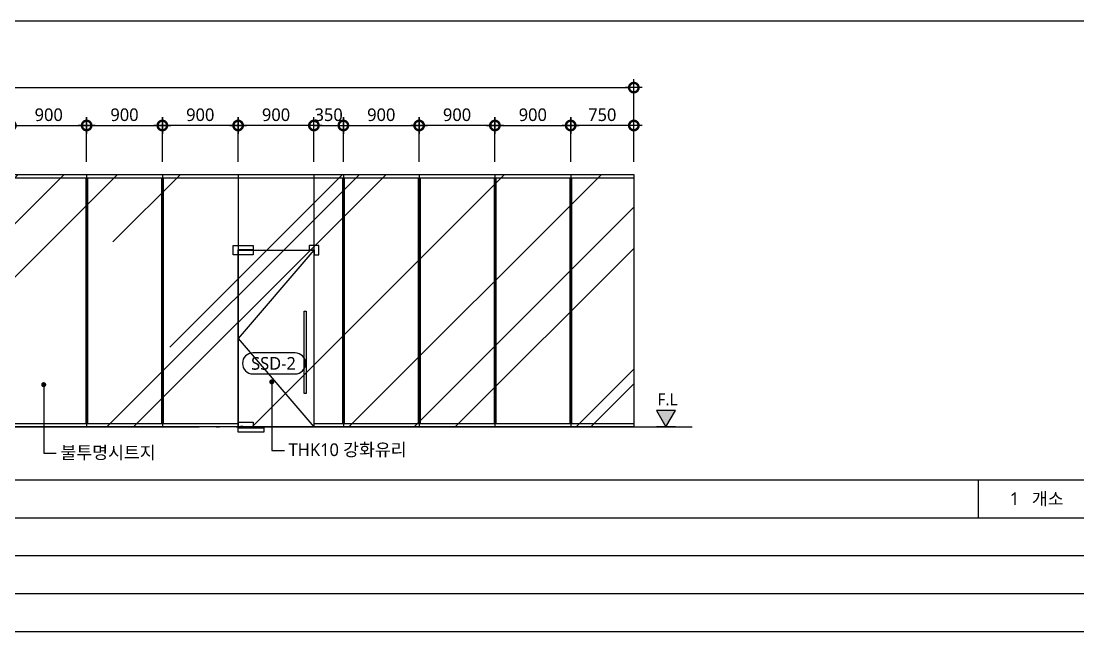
# Model space of a CAD drawing. Header units: millimetres. Extents: x -3 to 459584, y -660938 to -11738.
# Drawn here: x 63777 to 76397, y -145984 to -138734 of the extents above; entities that cross this region are included whole.
import ezdxf
from ezdxf import colors
from ezdxf.entities.mleader import LeaderData, LeaderLine
from ezdxf.enums import TextEntityAlignment as Align
from ezdxf.math import Vec2, Vec3

# ---------------------------------------------------------------- set-up
doc = ezdxf.new("R2010")
doc.units = ezdxf.units.MM
doc.header["$LTSCALE"] = 200
for name, pattern in [('CEN-GAUN', [32.2, 30, -1, 0.2, -1]), ('CENTERX2', [4, 2.5, -0.5, 0.5, -0.5]), ('H1', [1, 0.5, -0.5])]:
    doc.linetypes.add(name, pattern=pattern)
doc.layers.get('DEFPOINTS').update_dxf_attribs({"color": 137})
for name, color, linetype in [('0.KSC-DIM', 5, 'Continuous'), ('0.KSC-DOOR', 4, 'Continuous'), ('4ELE', 4, 'Continuous'), ('A-ELEV-PCN4', 4, 'Continuous'), ('A-ELEV-PCN5', 5, 'Continuous'), ('A-ELEV-PCN9', 9, 'Continuous'), ('A-PATT', 252, 'Continuous'), ('A-TAG-2', 4, 'Continuous'), ('A-wall-유리파티션', 5, 'Continuous'), ('CEN', 1, 'CEN-GAUN'), ('DIM', 7, 'Continuous'), ('ELE6', 6, 'Continuous'), ('SYM', 6, 'Continuous'), ('TAG', 6, 'Continuous'), ('TAR-LEVEL', 6, 'Continuous'), ('TEX', 3, 'Continuous')]:
    doc.layers.add(name, color=color, linetype=linetype)
doc.styles.add('ARIAL', font='malgun.ttf')
doc.styles.add('S1', font='malgun.ttf')
doc.styles.add('돋움', font='malgun.ttf')
doc.styles.add('스타일1', font='malgun.ttf')
doc.dimstyles.new('CJA-50', dxfattribs={"dimscale": 50, "dimtxt": 3, "dimasz": 1, "dimexe": 2, "dimexo": 3, "dimgap": 1, "dimtad": 1, "dimdec": 0, "dimzin": 1, "dimdsep": 46, "dimlunit": 6, "dimtxsty": 'S1', "dimblk": 'GAUN-DOT', "dimcen": -2, "dimdle": 2, "dimclrd": 256, "dimclre": 256, "dimclrt": 3, "dimadec": 0, "dimazin": 0, "dimtfac": 1, "dimtdec": 0, "dimtix": 1, "dimtmove": 2, "dimatfit": 3, "dimldrblk": 'DOTSMALL', "dimfxl": 1, "dimtolj": 1, "dimtzin": 1, "dimarcsym": 0})

# ---------------------------------------------------------------- blocks, each defined once
blk = doc.blocks.new('단면레벨-1')
at = {"layer": 'TAG'}
blk.add_hatch(color=256, dxfattribs=at).paths.add_polyline_path([(0, 0), (2.27, 3.93), (-2.27, 3.93)])
for p, q in [((-2.27, 3.93), (0, 0)), ((2.27, 3.93), (-2.27, 3.93)), ((0, 0), (2.27, 3.93)), ((2.27, 0), (-2.27, 0))]:
    blk.add_line(p, q, dxfattribs=at)
at = {"layer": 'TAG', "color": 3, "style": '돋움'}
blk.add_attdef('GL.+1500', text='', height=2.81, dxfattribs=at).set_placement((0.37, 6.53), align=Align.MIDDLE)
blk = doc.blocks.new('GAUN-DOT')
at = {"linetype": 'ByBlock'}
for p, q in [((2, 0), (-2, 0)), ((0, -2), (0, 2))]:
    blk.add_line(p, q, dxfattribs=at)
at = {"const_width": 2.25}
blk.add_lwpolyline([(0, 0.28125, 1), (0, -0.28125, 1)], format="xyb", close=True, dxfattribs=at)
blk = doc.blocks.new('*D274')
at = {"layer": 'DEFPOINTS', "color": 0, "transparency": 16777216}
for p in [(71053, -139522), (47753, -140552), (71053, -140552)]:
    blk.add_point(p, dxfattribs=at)
at = {"layer": 'DIM', "lineweight": -2, "transparency": 16777216}
for p, q in [((47753, -140402), (47753, -139422)), ((71053, -140402), (71053, -139422)), ((47803, -139522), (71003, -139522))]:
    blk.add_line(p, q, dxfattribs=at)
at = {"layer": 'DIM', "lineweight": -2, "transparency": 16777216, "xscale": 50, "yscale": 50, "zscale": 50, "rotation": 180}
blk.add_blockref('GAUN-DOT', (47753, -139522), dxfattribs=at)
at = {"layer": 'DIM', "lineweight": -2, "transparency": 16777216, "xscale": 50, "yscale": 50, "zscale": 50}
blk.add_blockref('GAUN-DOT', (71053, -139522), dxfattribs=at)
at = {"layer": 'DIM', "color": 3, "transparency": 16777216, "insert": (59578, -139382), "char_height": 150, "attachment_point": 5, "style": 'S1'}
blk.add_mtext('\\A1;23,300', dxfattribs=at)
blk = doc.blocks.new('_DotSmall')
at = {"color": 0, "linetype": 'ByBlock', "const_width": 0.5}
blk.add_lwpolyline([(-0.0625, 0, 1), (0.0625, 0, 1)], format="xyb", close=True, dxfattribs=at)
blk = doc.blocks.new('*D275')
at = {"layer": 'DEFPOINTS', "color": 0, "transparency": 16777216}
for p in [(66353, -139972), (66353, -140552), (67253, -140552)]:
    blk.add_point(p, dxfattribs=at)
at = {"layer": 'DIM', "lineweight": -2, "transparency": 16777216}
for p, q in [((66353, -140402), (66353, -139872)), ((67253, -140402), (67253, -139872)), ((67203, -139972), (66403, -139972))]:
    blk.add_line(p, q, dxfattribs=at)
at = {"layer": 'DIM', "lineweight": -2, "transparency": 16777216, "xscale": 50, "yscale": 50, "zscale": 50, "rotation": 180}
blk.add_blockref('GAUN-DOT', (66353, -139972), dxfattribs=at)
at = {"layer": 'DIM', "lineweight": -2, "transparency": 16777216, "xscale": 50, "yscale": 50, "zscale": 50}
blk.add_blockref('GAUN-DOT', (67253, -139972), dxfattribs=at)
at = {"layer": 'DIM', "color": 3, "transparency": 16777216, "insert": (66803, -139845), "char_height": 150, "attachment_point": 5, "style": 'S1'}
blk.add_mtext('\\A1;900', dxfattribs=at)
blk = doc.blocks.new('*D276')
at = {"layer": 'DEFPOINTS', "color": 0, "transparency": 16777216}
for p in [(67603, -139972), (67253, -140552), (67603, -140552)]:
    blk.add_point(p, dxfattribs=at)
at = {"layer": 'DIM', "lineweight": -2, "transparency": 16777216}
for p, q in [((67253, -140402), (67253, -139872)), ((67603, -140402), (67603, -139872)), ((67203, -139972), (67153, -139972)), ((67253, -139972), (67603, -139972)), ((67653, -139972), (67703, -139972))]:
    blk.add_line(p, q, dxfattribs=at)
at = {"layer": 'DIM', "lineweight": -2, "transparency": 16777216, "xscale": 50, "yscale": 50, "zscale": 50}
blk.add_blockref('GAUN-DOT', (67253, -139972), dxfattribs=at)
at = {"layer": 'DIM', "lineweight": -2, "transparency": 16777216, "xscale": 50, "yscale": 50, "zscale": 50, "rotation": 180}
blk.add_blockref('GAUN-DOT', (67603, -139972), dxfattribs=at)
at = {"layer": 'DIM', "color": 3, "transparency": 16777216, "insert": (67428, -139845), "char_height": 150, "attachment_point": 5, "style": 'S1'}
blk.add_mtext('\\A1;350', dxfattribs=at)
blk = doc.blocks.new('*D277')
at = {"layer": 'DEFPOINTS', "color": 0, "transparency": 16777216}
for p in [(68503, -139972), (67603, -140552), (68503, -140552)]:
    blk.add_point(p, dxfattribs=at)
at = {"layer": 'DIM', "lineweight": -2, "transparency": 16777216}
for p, q in [((67603, -140402), (67603, -139872)), ((68503, -140402), (68503, -139872)), ((67653, -139972), (68453, -139972))]:
    blk.add_line(p, q, dxfattribs=at)
at = {"layer": 'DIM', "lineweight": -2, "transparency": 16777216, "xscale": 50, "yscale": 50, "zscale": 50, "rotation": 180}
blk.add_blockref('GAUN-DOT', (67603, -139972), dxfattribs=at)
at = {"layer": 'DIM', "lineweight": -2, "transparency": 16777216, "xscale": 50, "yscale": 50, "zscale": 50}
blk.add_blockref('GAUN-DOT', (68503, -139972), dxfattribs=at)
at = {"layer": 'DIM', "color": 3, "transparency": 16777216, "insert": (68053, -139845), "char_height": 150, "attachment_point": 5, "style": 'S1'}
blk.add_mtext('\\A1;900', dxfattribs=at)
blk = doc.blocks.new('DN')
at = {"layer": 'SYM', "color": 6}
blk.add_lwpolyline([(12.5, 0.17, 1), (12.5, 5.17), (2.5, 5.17, 1), (2.5, 0.17)], format="xyb", close=True, dxfattribs=at)
at = {"layer": 'SYM', "color": 3, "style": '스타일1'}
blk.add_attdef('FSD-1', text='', height=3, dxfattribs=at).set_placement((7.37, 2.67), align=Align.MIDDLE_CENTER)
blk = doc.blocks.new('*D278')
at = {"layer": 'DEFPOINTS', "color": 0, "transparency": 16777216}
for p in [(65453, -139972), (65453, -140552), (66353, -140552)]:
    blk.add_point(p, dxfattribs=at)
at = {"layer": 'DIM', "lineweight": -2, "transparency": 16777216}
for p, q in [((65453, -140402), (65453, -139872)), ((66353, -140402), (66353, -139872)), ((66303, -139972), (65503, -139972))]:
    blk.add_line(p, q, dxfattribs=at)
at = {"layer": 'DIM', "lineweight": -2, "transparency": 16777216, "xscale": 50, "yscale": 50, "zscale": 50, "rotation": 180}
blk.add_blockref('GAUN-DOT', (65453, -139972), dxfattribs=at)
at = {"layer": 'DIM', "lineweight": -2, "transparency": 16777216, "xscale": 50, "yscale": 50, "zscale": 50}
blk.add_blockref('GAUN-DOT', (66353, -139972), dxfattribs=at)
at = {"layer": 'DIM', "color": 3, "transparency": 16777216, "insert": (65903, -139845), "char_height": 150, "attachment_point": 5, "style": 'S1'}
blk.add_mtext('\\A1;900', dxfattribs=at)
blk = doc.blocks.new('SST-900')
at = {"color": 8, "linetype": 'H1', "ltscale": 50}
blk.add_wipeout([(0, -0.78), (68.57, -0.78), (68.57, 160), (0, 160)], dxfattribs=at).dxf.layer = '0.KSC-DOOR'
at = {"layer": '0.KSC-DIM', "color": 1, "linetype": 'CENTERX2', "ltscale": 200}
blk.add_lwpolyline([(0, 160), (68.57, 80), (0, 0)], dxfattribs=at)
at = {"layer": '0.KSC-DOOR', "color": 5}
for points in [[(-0.23, 155.72), (-4.4, 155.72), (-4.4, 164.28), (3.95, 164.28, -0.440022), (4.17, 164.03), (4.17, 160.23), (-0.23, 160.23), (-0.23, 155.72)], [(68.81, 155.72), (72.97, 155.72), (72.97, 164.28), (55.16, 164.28, 0.440022), (54.94, 164.03), (54.94, 160.23), (68.81, 160.23), (68.81, 155.72)]]:
    blk.add_lwpolyline(points, format="xyb", dxfattribs=at)
at = {"layer": '0.KSC-DOOR'}
blk.add_lwpolyline([(0, 0), (68.57, 0), (68.57, 160), (0, 160)], close=True, dxfattribs=at)
at = {"layer": '0.KSC-DOOR', "color": 5}
for points in [[(54.94, 155.72), (68.57, 155.72), (68.57, 160), (54.94, 160)], [(54.94, 0), (68.57, 0), (68.57, 4.28), (54.94, 4.28)]]:
    blk.add_lwpolyline(points, close=True, dxfattribs=at)
at = {"layer": '0.KSC-DOOR', "color": 6}
blk.add_lwpolyline([(7.03, 30.38), (8.98, 30.38), (8.98, 104.69), (7.03, 104.69)], close=True, dxfattribs=at)
at = {"layer": '0.KSC-DOOR', "color": 8, "linetype": 'H1', "ltscale": 0.5}
for points in [[(66.53, 0.62), (64.26, 0.62), (64.26, -0.78), (66.53, -0.78)], [(45.2, -4.67), (68.57, -4.67), (68.57, -0.78), (45.2, -0.78)], [(45.2, -0.93), (68.57, -0.93), (68.57, -0.78), (45.2, -0.78)]]:
    blk.add_lwpolyline(points, close=True, dxfattribs=at)
blk = doc.blocks.new('*D107')
at = {"layer": 'DEFPOINTS', "color": 0, "transparency": 16777216}
for p in [(68503, -139972), (68503, -140552), (69403, -140552)]:
    blk.add_point(p, dxfattribs=at)
at = {"layer": 'DIM', "lineweight": -2, "transparency": 16777216}
for p, q in [((68503, -140402), (68503, -139872)), ((69403, -140402), (69403, -139872)), ((69353, -139972), (68553, -139972))]:
    blk.add_line(p, q, dxfattribs=at)
at = {"layer": 'DIM', "lineweight": -2, "transparency": 16777216, "xscale": 50, "yscale": 50, "zscale": 50, "rotation": 180}
blk.add_blockref('GAUN-DOT', (68503, -139972), dxfattribs=at)
at = {"layer": 'DIM', "lineweight": -2, "transparency": 16777216, "xscale": 50, "yscale": 50, "zscale": 50}
blk.add_blockref('GAUN-DOT', (69403, -139972), dxfattribs=at)
at = {"layer": 'DIM', "color": 3, "transparency": 16777216, "insert": (68953, -139845), "char_height": 150, "attachment_point": 5, "style": 'S1'}
blk.add_mtext('\\A1;900', dxfattribs=at)
blk = doc.blocks.new('*D108')
at = {"layer": 'DEFPOINTS', "color": 0, "transparency": 16777216}
for p in [(70303, -139972), (70303, -140552), (71053, -140552)]:
    blk.add_point(p, dxfattribs=at)
at = {"layer": 'DIM', "lineweight": -2, "transparency": 16777216}
for p, q in [((70303, -140402), (70303, -139872)), ((71053, -140402), (71053, -139872)), ((71003, -139972), (70353, -139972))]:
    blk.add_line(p, q, dxfattribs=at)
at = {"layer": 'DIM', "lineweight": -2, "transparency": 16777216, "xscale": 50, "yscale": 50, "zscale": 50, "rotation": 180}
blk.add_blockref('GAUN-DOT', (70303, -139972), dxfattribs=at)
at = {"layer": 'DIM', "lineweight": -2, "transparency": 16777216, "xscale": 50, "yscale": 50, "zscale": 50}
blk.add_blockref('GAUN-DOT', (71053, -139972), dxfattribs=at)
at = {"layer": 'DIM', "color": 3, "transparency": 16777216, "insert": (70678, -139845), "char_height": 150, "attachment_point": 5, "style": 'S1'}
blk.add_mtext('\\A1;750', dxfattribs=at)
blk = doc.blocks.new('*D109')
at = {"layer": 'DEFPOINTS', "color": 0, "transparency": 16777216}
for p in [(70303, -139972), (69403, -140552), (70303, -140552)]:
    blk.add_point(p, dxfattribs=at)
at = {"layer": 'DIM', "lineweight": -2, "transparency": 16777216}
for p, q in [((69403, -140402), (69403, -139872)), ((70303, -140402), (70303, -139872)), ((69453, -139972), (70253, -139972))]:
    blk.add_line(p, q, dxfattribs=at)
at = {"layer": 'DIM', "lineweight": -2, "transparency": 16777216, "xscale": 50, "yscale": 50, "zscale": 50, "rotation": 180}
blk.add_blockref('GAUN-DOT', (69403, -139972), dxfattribs=at)
at = {"layer": 'DIM', "lineweight": -2, "transparency": 16777216, "xscale": 50, "yscale": 50, "zscale": 50}
blk.add_blockref('GAUN-DOT', (70303, -139972), dxfattribs=at)
at = {"layer": 'DIM', "color": 3, "transparency": 16777216, "insert": (69853, -139845), "char_height": 150, "attachment_point": 5, "style": 'S1'}
blk.add_mtext('\\A1;900', dxfattribs=at)
blk = doc.blocks.new('*D110')
at = {"layer": 'DEFPOINTS', "color": 0, "transparency": 16777216}
for p in [(64553, -139972), (63653, -140552), (64553, -140552)]:
    blk.add_point(p, dxfattribs=at)
at = {"layer": 'DIM', "lineweight": -2, "transparency": 16777216}
for p, q in [((63653, -140402), (63653, -139872)), ((64553, -140402), (64553, -139872)), ((63703, -139972), (64503, -139972))]:
    blk.add_line(p, q, dxfattribs=at)
at = {"layer": 'DIM', "lineweight": -2, "transparency": 16777216, "xscale": 50, "yscale": 50, "zscale": 50, "rotation": 180}
blk.add_blockref('GAUN-DOT', (63653, -139972), dxfattribs=at)
at = {"layer": 'DIM', "lineweight": -2, "transparency": 16777216, "xscale": 50, "yscale": 50, "zscale": 50}
blk.add_blockref('GAUN-DOT', (64553, -139972), dxfattribs=at)
at = {"layer": 'DIM', "color": 3, "transparency": 16777216, "insert": (64103, -139845), "char_height": 150, "attachment_point": 5, "style": 'S1'}
blk.add_mtext('\\A1;900', dxfattribs=at)
blk = doc.blocks.new('*D111')
at = {"layer": 'DEFPOINTS', "color": 0, "transparency": 16777216}
for p in [(65453, -139972), (64553, -140552), (65453, -140552)]:
    blk.add_point(p, dxfattribs=at)
at = {"layer": 'DIM', "lineweight": -2, "transparency": 16777216}
for p, q in [((64553, -140402), (64553, -139872)), ((65453, -140402), (65453, -139872)), ((64603, -139972), (65403, -139972))]:
    blk.add_line(p, q, dxfattribs=at)
at = {"layer": 'DIM', "lineweight": -2, "transparency": 16777216, "xscale": 50, "yscale": 50, "zscale": 50, "rotation": 180}
blk.add_blockref('GAUN-DOT', (64553, -139972), dxfattribs=at)
at = {"layer": 'DIM', "lineweight": -2, "transparency": 16777216, "xscale": 50, "yscale": 50, "zscale": 50}
blk.add_blockref('GAUN-DOT', (65453, -139972), dxfattribs=at)
at = {"layer": 'DIM', "color": 3, "transparency": 16777216, "insert": (65003, -139845), "char_height": 150, "attachment_point": 5, "style": 'S1'}
blk.add_mtext('\\A1;900', dxfattribs=at)
blk = doc.blocks.new('_Dot')
at = {"color": 0, "linetype": 'ByBlock', "lineweight": -2}
blk.add_line((-0.5, 0), (-1, 0), dxfattribs=at)
at = {"color": 0, "linetype": 'ByBlock', "const_width": 0.5}
blk.add_lwpolyline([(-0.25, 0, 1), (0.25, 0, 1)], format="xyb", close=True, dxfattribs=at)

msp = doc.modelspace()

# ---------------------------------------------------------------- linework, layer by layer
at = {"layer": 'A-ELEV-PCN5'}
msp.add_line((47753.3, -140592.4), (71053.3, -140592.4), dxfattribs=at)
at = {"layer": 'A-ELEV-PCN9'}
for p, q in [((64543.3, -140592.4), (64543.3, -143512.4)), ((64553.3, -140552.4), (64553.3, -143552.4)), ((64563.3, -140592.4), (64563.3, -143512.4)), ((65443.3, -140592.4), (65443.3, -143512.4)), ((65453.3, -140552.4), (65453.3, -143552.4)), ((65463.3, -140592.4), (65463.3, -143512.4)), ((67593.3, -140592.4), (67593.3, -143512.4)), ((67603.3, -140552.4), (67603.3, -143552.4)), ((67613.3, -140592.4), (67613.3, -143512.4)), ((68493.3, -140592.4), (68493.3, -143512.4)), ((68503.3, -140552.4), (68503.3, -143552.4)), ((68513.3, -140592.4), (68513.3, -143512.4)), ((69393.3, -140592.4), (69393.3, -143512.4)), ((69403.3, -140552.4), (69403.3, -143552.4)), ((69413.3, -140592.4), (69413.3, -143512.4)), ((70293.3, -140592.4), (70293.3, -143512.4)), ((70303.3, -140552.4), (70303.3, -143552.4)), ((70313.3, -140592.4), (70313.3, -143512.4))]:
    msp.add_line(p, q, dxfattribs=at)
at = {"layer": 'A-TAG-2', "color": 7}
msp.add_line((76397.2, -138734.1), (42047.2, -138734.1), dxfattribs=at)
at = {"layer": 'A-wall-유리파티션'}
msp.add_line((47753.3, -140552.4), (71003.3, -140552.4), dxfattribs=at)
at = {"layer": 'ELE6'}
for p, q in [((76397.2, -144184.1), (42047.2, -144184.1)), ((75143.2, -144184.1), (75143.2, -144634.1)), ((76397.2, -144634.1), (42047.2, -144634.1)), ((76397.2, -145084.1), (42047.2, -145084.1)), ((76397.2, -145534.1), (42047.2, -145534.1)), ((76397.2, -145984.1), (42047.2, -145984.1))]:
    msp.add_line(p, q, dxfattribs=at)

# ---------------------------------------------------------------- block references
at = {"layer": 'A-ELEV-PCN4', "xscale": -13.1249999999998, "yscale": 13.1249999999998, "zscale": 13.1249999999998}
msp.add_blockref('SST-900', (67253.3, -143552.4), dxfattribs=at)
at = {"layer": 'TAR-LEVEL'}
ref = msp.add_blockref('단면레벨-1', (71435, -143552.4), dxfattribs=dict(at, xscale=50, yscale=50, zscale=50))
ref.add_attrib('GL.+1500', 'F.L', dxfattribs={"color": 3, "height": 140.62, "style": 'ARIAL'}).set_placement((71453.4, -143226.2), align=Align.MIDDLE)

# ---------------------------------------------------------------- texts
at = {"layer": 'TEX', "style": 'S1'}
for s, p in [('1', (75630.8, -144480.1)), ('개소', (76157.8, -144480.1))]:
    msp.add_text(s, height=150, dxfattribs=at).set_placement(p, align=Align.RIGHT)

# ---------------------------------------------------------------- dimensions: what is measured, and where the dimension line sits
at = {"layer": 'DIM'}
dim = msp.add_linear_dim(base=(71053.3, -139522.4), p1=(47753.3, -140552.4), p2=(71053.3, -140552.4), angle=180, dimstyle='CJA-50', dxfattribs=at)
dim.commit()
dim.dimension.update_dxf_attribs({"geometry": '*D274', "text_midpoint": (59578.3, -139382.4), "dimtype": 160})
for base, p1, p2, picture, middle in [((64553.3, -139972.4), (63653.3, -140552.4), (64553.3, -140552.4), '*D110', (64103.3, -139844.9)), ((65453.3, -139972.4), (64553.3, -140552.4), (65453.3, -140552.4), '*D111', (65003.3, -139844.9)), ((67603.3, -139972.4), (67253.3, -140552.4), (67603.3, -140552.4), '*D276', (67428.3, -139844.9)), ((68503.3, -139972.4), (67603.3, -140552.4), (68503.3, -140552.4), '*D277', (68053.3, -139844.9)), ((70303.3, -139972.4), (69403.3, -140552.4), (70303.3, -140552.4), '*D109', (69853.3, -139844.9))]:
    dim = msp.add_linear_dim(base=base, p1=p1, p2=p2, angle=180, dimstyle='CJA-50', dxfattribs=at)
    dim.commit()
    dim.dimension.update_dxf_attribs({"geometry": picture, "text_midpoint": middle})
for base, p1, p2, picture, middle in [((65453.3, -139972.4), (66353.3, -140552.4), (65453.3, -140552.4), '*D278', (65903.3, -139844.9)), ((66353.3, -139972.4), (67253.3, -140552.4), (66353.3, -140552.4), '*D275', (66803.3, -139844.9)), ((68503.3, -139972.4), (69403.3, -140552.4), (68503.3, -140552.4), '*D107', (68953.3, -139844.9)), ((70303.3, -139972.4), (71053.3, -140552.4), (70303.3, -140552.4), '*D108', (70678.3, -139844.9))]:
    dim = msp.add_linear_dim(base=base, p1=p1, p2=p2, dimstyle='CJA-50', dxfattribs=at)
    dim.commit()
    dim.dimension.update_dxf_attribs({"geometry": picture, "text_midpoint": middle})

# ---------------------------------------------------------------- leaders
at = {"layer": 'TAG', "color": 3}
ml = msp.add_multileader_mtext('Standard', dxfattribs=at)
ml.set_content('불투명시트지', color=3, style='ARIAL')
ml.set_leader_properties(color=6)
ml.set_arrow_properties(name='DOT')
ml.build(insert=Vec2(0, 0))
ml.multileader.update_dxf_attribs({"dogleg_length": 3, "arrow_head_size": 60})
ctx = ml.context
ctx.base_point, ctx.char_height, ctx.arrow_head_size, ctx.landing_gap_size, ctx.plane_origin = Vec3(64193.3, -143864.9), 150, 60, 50, Vec3(63177.3, -145936.6)
notes = []
notes.append((ctx, [(0, (1, 1, 0), (64043.3, -143864.9), (1, 0), 150, [(0, [(64043.3, -143050)], 0, [])])]))
ctx.mtext.insert, ctx.mtext.flow_direction = Vec3(64243.3, -143780.7), 5
for ctx, leaders in notes:
    for number, flags, end, landing, length, lines in leaders:
        leader = LeaderData()
        leader.index, (leader.has_last_leader_line, leader.has_dogleg_vector, leader.attachment_direction) = number, flags
        leader.last_leader_point, leader.dogleg_vector, leader.dogleg_length = Vec3(end), Vec3(landing), length
        for number, points, colour, breaks in lines:
            line = LeaderLine()
            line.index, line.vertices, line.color, line.breaks = number, Vec3.list(points), colors.encode_raw_color(colour), breaks
            leader.lines.append(line)
        ctx.leaders.append(leader)

# ---------------------------------------------------------------- next in the draw order: hatches: boundary and pattern name
at = {"layer": 'A-PATT'}
h = msp.add_hatch(dxfattribs=at)
h.set_pattern_fill('AR-RROOF', color=155, scale=80, angle=45)
h.set_pattern_definition([(45, (-2325, -147450), (1724.21, 4597.89), [30480, -4064, 10160, -2032]), (45, (-1132.4, -144820.6), (-3347.84, 474.16), [6096, -670.56, 12192, -1524]), (45, (-2827.9, -145510.3), (6508.89, 8434.257), [16256, -2844.8, 8128, -2032])])
h.paths.add_polyline_path([(47753.3, -140552.4), (71053.3, -140552.4), (71053.3, -143552.4), (47753.3, -143552.4)])

# ---------------------------------------------------------------- next in the draw order: linework, layer by layer
at = {"layer": '4ELE'}
msp.add_lwpolyline([(47753.3, -140552.4), (71053.3, -140552.4), (71053.3, -143552.4), (47753.3, -143552.4)], close=True, dxfattribs=at)
at = {"layer": 'A-ELEV-PCN5'}
for p, q in [((57353.3, -143512.4), (66353.3, -143512.4)), ((67253.3, -143512.4), (71053.3, -143512.4))]:
    msp.add_line(p, q, dxfattribs=at)
at = {"layer": 'A-ELEV-PCN9'}
for p, q in [((66353.3, -140552.4), (66353.3, -143552.4)), ((67253.3, -140552.4), (67253.3, -143552.4))]:
    msp.add_line(p, q, dxfattribs=at)
at = {"layer": 'CEN'}
msp.add_line((47010.7, -143552.4), (71745, -143552.4), dxfattribs=at)

# ---------------------------------------------------------------- next in the draw order: block references
at = {"layer": 'SYM'}
ref = msp.add_blockref('DN', (66404.4, -142930.9), dxfattribs=dict(at, xscale=50.00000000000001, yscale=50.00000000000001, zscale=50.00000000000001))
ref.add_attrib('1-FSD', 'SSD-2', dxfattribs={"color": 3, "height": 150, "style": '스타일1'}).set_placement((66772.9, -142797.2), align=Align.MIDDLE_CENTER)

# ---------------------------------------------------------------- next in the draw order: leaders
at = {"layer": 'TAG', "color": 3}
ml = msp.add_multileader_mtext('Standard', dxfattribs=at)
ml.set_content('THK10 강화유리', color=3, style='ARIAL')
ml.set_leader_properties(color=6)
ml.set_arrow_properties(name='DOT')
ml.build(insert=Vec2(0, 0))
ml.multileader.update_dxf_attribs({"dogleg_length": 3, "arrow_head_size": 60})
ctx = ml.context
ctx.base_point, ctx.char_height, ctx.arrow_head_size, ctx.landing_gap_size, ctx.plane_origin = Vec3(66902.2, -143831.6), 150, 60, 50, Vec3(65886.1, -145903.3)
notes = []
notes.append((ctx, [(0, (1, 1, 0), (66752.2, -143831.6), (1, 0), 150, [(0, [(66752.2, -143016.6)], 0, [])])]))
ctx.mtext.insert, ctx.mtext.flow_direction = Vec3(66952.2, -143747.4), 5
for ctx, leaders in notes:
    for number, flags, end, landing, length, lines in leaders:
        leader = LeaderData()
        leader.index, (leader.has_last_leader_line, leader.has_dogleg_vector, leader.attachment_direction) = number, flags
        leader.last_leader_point, leader.dogleg_vector, leader.dogleg_length = Vec3(end), Vec3(landing), length
        for number, points, colour, breaks in lines:
            line = LeaderLine()
            line.index, line.vertices, line.color, line.breaks = number, Vec3.list(points), colors.encode_raw_color(colour), breaks
            leader.lines.append(line)
        ctx.leaders.append(leader)

doc.saveas('drawing.dxf')
